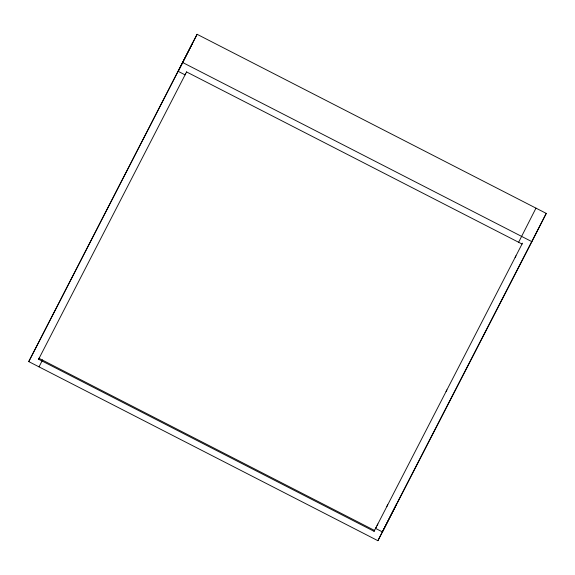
<?xml version="1.0" encoding="UTF-8"?>
<svg xmlns="http://www.w3.org/2000/svg" width="575" height="575" viewBox="0 0 575 575"><rect width="100%" height="100%" fill="white"/><g stroke="black" fill="none" stroke-linecap="round" stroke-linejoin="round"><path stroke-width="0.86" d="M28.75 361.596L197.103 34.299L546.25 213.404L531.904 241.673L377.897 540.701L28.75 361.596L197.103 34.299M192.575 43.089L178.228 71.365L185.078 74.872L185.675 73.693M522.488 243.146L374.073 531.329L38.618 359.246L39.215 358.067M42.636 359.828L39.021 366.864M535.979 208.136L518.621 242.269M374.073 531.329L374.67 530.15M376.179 527.217L375.583 528.396L382.425 531.911L396.772 503.635L377.897 540.701M38.618 359.246L186.623 71.861M377.02 525.572L377.847 523.976M386.889 506.417L387.708 504.821M446.078 391.496L446.897 389.9M515.128 257.42L515.962 255.803M397.181 502.838L546.25 213.404M182.764 62.567L531.904 241.673M186.588 71.94L522.043 244.023M39.064 358.362L374.519 530.445"/></g></svg>
